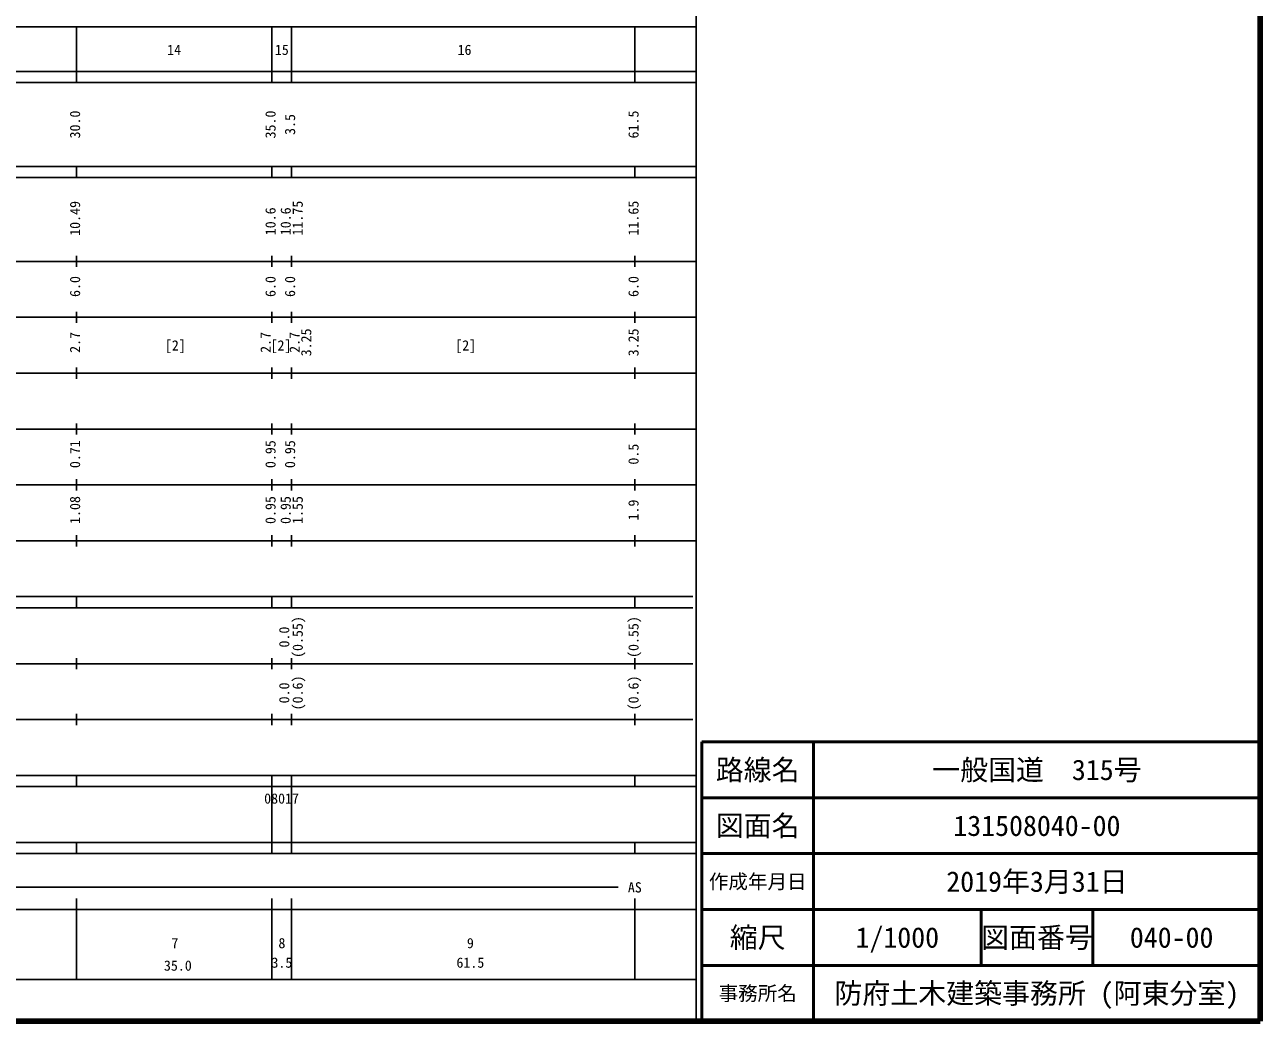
# Model space of a CAD drawing. Units: millimetres on the paper, enlarged 1000 times. Extents: x 39400 to 680000, y 20000 to 380000.
# Drawn here: x 458744 to 680000, y 20000 to 198357 of the extents above; entities that cross this region are included whole.
import ezdxf
from ezdxf.enums import TextEntityAlignment as Align

# ---------------------------------------------------------------- set-up
doc = ezdxf.new("R2010")
doc.units = ezdxf.units.MM
doc.header["$LTSCALE"] = 1000
for name, color, linetype, lineweight in [('M-TTL', 2, 'Continuous', 140), ('M-TTL-BAND', 7, 'Continuous', 25), ('M-TTL-FRAM', 2, 'Continuous', 50), ('M-TTL-LINE', 7, 'Continuous', 50)]:
    doc.layers.add(name, color=color, linetype=linetype, lineweight=lineweight)
doc.layers.add('M-TTL-TXT', color=7, linetype='Continuous')
doc.styles.add('ＭＳ ゴシック', font='')
doc.styles.get('ＭＳ ゴシック').set_extended_font_data('MS Gothic')

msp = doc.modelspace()

# ---------------------------------------------------------------- linework, layer by layer
at = {"layer": 'M-TTL'}
for p, q in [((680000, 20000), (680000, 380000)), ((40000, 20000), (680000, 20000))]:
    msp.add_line(p, q, dxfattribs=at)
at = {"layer": 'M-TTL-BAND'}
for p, q in [((579000, 20000), (579000, 370000)), ((68000, 198000), (579000, 198000)), ((468000, 188000), (468000, 198000)), ((503000, 188000), (503000, 198000)), ((506500, 188000), (506500, 198000)), ((568000, 188000), (568000, 198000)), ((40000, 190000), (579000, 190000)), ((40000, 188000), (579000, 188000)), ((40000, 173000), (579000, 173000)), ((468000, 171000), (468000, 173000)), ((503000, 171000), (503000, 173000)), ((506500, 171000), (506500, 173000)), ((568000, 171000), (568000, 173000)), ((40000, 171000), (579000, 171000)), ((40000, 156000), (579000, 156000)), ((468000, 155000), (468000, 157000)), ((503000, 155000), (503000, 157000)), ((506500, 155000), (506500, 157000)), ((568000, 155000), (568000, 157000)), ((468000, 145000), (468000, 147000)), ((503000, 145000), (503000, 147000)), ((506500, 145000), (506500, 147000)), ((568000, 145000), (568000, 147000)), ((46000, 146000), (579000, 146000)), ((52000, 136000), (579000, 136000)), ((468000, 135000), (468000, 137000)), ((503000, 135000), (503000, 137000)), ((506500, 135000), (506500, 137000)), ((568000, 135000), (568000, 137000)), ((468000, 125000), (468000, 127000)), ((503000, 125000), (503000, 127000)), ((506500, 125000), (506500, 127000)), ((568000, 125000), (568000, 127000)), ((46000, 126000), (579000, 126000)), ((52000, 116000), (579000, 116000)), ((468000, 115000), (468000, 117000)), ((503000, 115000), (503000, 117000)), ((506500, 115000), (506500, 117000)), ((568000, 115000), (568000, 117000)), ((468000, 105000), (468000, 107000)), ((503000, 105000), (503000, 107000)), ((506500, 105000), (506500, 107000)), ((568000, 105000), (568000, 107000)), ((46000, 106000), (579000, 106000)), ((39400, 96000), (578400, 96000)), ((468000, 94000), (468000, 96000)), ((503000, 94000), (503000, 96000)), ((506500, 94000), (506500, 96000)), ((568000, 94000), (568000, 96000)), ((39400, 94000), (578400, 94000)), ((468000, 83000), (468000, 85000)), ((503000, 83000), (503000, 85000)), ((506500, 83000), (506500, 85000)), ((568000, 83000), (568000, 85000)), ((48400, 84000), (578400, 84000)), ((39400, 74000), (578400, 74000)), ((468000, 73000), (468000, 75000)), ((503000, 73000), (503000, 75000)), ((506500, 73000), (506500, 75000)), ((568000, 73000), (568000, 75000)), ((40000, 64000), (579000, 64000)), ((40000, 62000), (579000, 62000)), ((468000, 62000), (468000, 64000)), ((503000, 62000), (503000, 64000)), ((503000, 52000), (503000, 62000)), ((506500, 62000), (506500, 64000)), ((506500, 52000), (506500, 62000)), ((568000, 62000), (568000, 64000)), ((40000, 52000), (579000, 52000)), ((468000, 50000), (468000, 52000)), ((503000, 50000), (503000, 52000)), ((506500, 50000), (506500, 52000)), ((568000, 50000), (568000, 52000)), ((40000, 50000), (579000, 50000)), ((71000, 44000), (565000, 44000)), ((40000, 40000), (579000, 40000)), ((468000, 27500), (468000, 42000)), ((503000, 27500), (503000, 42000)), ((506500, 27500), (506500, 42000)), ((568000, 27500), (568000, 42000)), ((68000, 27500), (579000, 27500))]:
    msp.add_line(p, q, dxfattribs=at)
at = {"layer": 'M-TTL-FRAM'}
for p, q in [((680000, 70000), (580000, 70000)), ((580000, 70000), (580000, 20000))]:
    msp.add_line(p, q, dxfattribs=at)
at = {"layer": 'M-TTL-LINE'}
for p, q in [((600000, 70000), (600000, 20000)), ((680000, 60000), (580000, 60000)), ((680000, 50000), (580000, 50000)), ((680000, 40000), (580000, 40000)), ((630000, 40000), (630000, 30000)), ((650000, 40000), (650000, 30000)), ((680000, 30000), (580000, 30000))]:
    msp.add_line(p, q, dxfattribs=at)

# ---------------------------------------------------------------- texts
at = {"layer": 'M-TTL-BAND', "style": 'ＭＳ ゴシック'}
for s, p in [('14', (485500, 192405)), ('15', (504784, 192405)), ('16', (537500, 192405)), ('[2]', (485716, 139500)), ('[2]', (504633, 139500)), ('[2]', (537716, 139500)), ('AS', (568000, 42500)), ('7', (485635, 32523)), ('8', (504799, 32523)), ('9', (538547, 32523)), ('3.5', (504799, 29033)), ('61.5', (538547, 29033)), ('35.0', (486167, 28501))]:
    msp.add_text(s, height=1833, dxfattribs=at).set_placement(p, align=Align.BOTTOM_CENTER)
for s, p in [('30.0', (469216, 180500)), ('35.0', (504216, 180500)), ('3.5', (507716, 180500)), ('61.5', (569216, 180500)), ('10.49', (469216, 163693)), ('11.75', (509086, 163743)), ('11.65', (569216, 163743)), ('10.6', (504216, 163174)), ('10.6', (506934, 163174)), ('6.0', (469216, 151500)), ('6.0', (504216, 151500)), ('6.0', (507716, 151500)), ('6.0', (569216, 151500)), ('3.25', (510607, 141500)), ('3.25', (569216, 141500)), ('2.7', (469216, 141500)), ('2.7', (503344, 141500)), ('2.7', (508534, 141500)), ('0.71', (469216, 121500)), ('0.95', (504216, 121500)), ('0.95', (507716, 121500)), ('0.5', (569216, 121500)), ('1.08', (469216, 111500)), ('0.95', (504216, 111500)), ('0.95', (506934, 111500)), ('1.55', (509086, 111500)), ('1.9', (569216, 111500)), ('(0.55)', (509086, 88764)), ('(0.55)', (569216, 88764)), ('0.0', (506667, 88764)), ('0.0', (506667, 78764)), ('(0.6)', (509086, 78764)), ('(0.6)', (569216, 78764))]:
    msp.add_text(s, height=1833, rotation=90, dxfattribs=at).set_placement(p, align=Align.BOTTOM_CENTER)
msp.add_text('08017', height=1833, dxfattribs=at).set_placement((501621, 58405), align=Align.BOTTOM_LEFT)
at = {"layer": 'M-TTL-TXT', "style": 'ＭＳ ゴシック'}
for s, height, p in [('路線名', 3666, (590000, 65000)), ('路線名', 3666, (590000, 65000)), ('一般国道\u3000315号', 3666, (640000, 65000)), ('図面名', 3666, (590000, 55000)), ('図面名', 3666, (590000, 55000)), ('131508040-00', 3666, (640000, 55000)), ('作成年月日', 2566, (590000, 45000)), ('作成年月日', 2566, (590000, 45000)), ('2019年3月31日', 3666, (640000, 45000)), ('縮尺', 3666, (590000, 35000)), ('縮尺', 3666, (590000, 35000)), ('1/1000', 3666, (615000, 35000)), ('図面番号', 3666, (640000, 35000)), ('図面番号', 3666, (640000, 35000)), ('040-00', 3666, (664125, 35000)), ('事務所名', 2566, (590000, 25000)), ('事務所名', 2566, (590000, 25000)), ('防府土木建築事務所 (阿東分室)', 3666, (640000, 25000))]:
    msp.add_text(s, height=height, dxfattribs=at).set_placement(p, align=Align.MIDDLE_CENTER)

doc.saveas('drawing.dxf')
